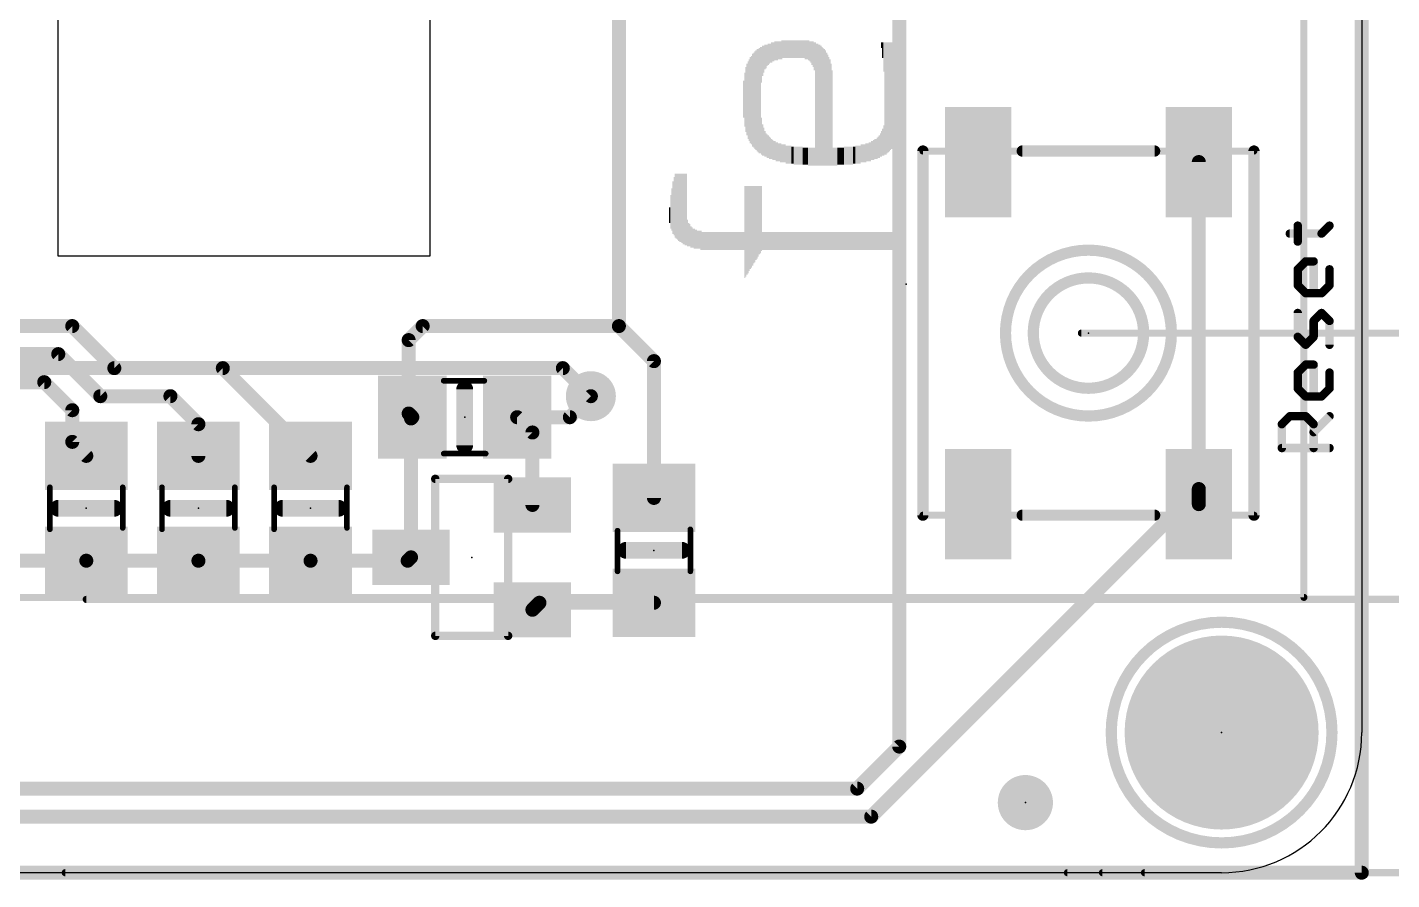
# Model space of a CAD drawing. Extents: x -7.8 to 82.2, y -8.5 to 61.7.
# Drawn here: x 40.59 to 65.31, y -0.13 to 15.32 of the extents above; entities that cross this region are included whole.
import ezdxf

# ---------------------------------------------------------------- set-up
doc = ezdxf.new("R2010")
doc.units = 0
for name, color, linetype in [('1', 12, 'CONTINUOUS'), ('16', 132, 'CONTINUOUS'), ('17', 110, 'CONTINUOUS'), ('18', 110, 'CONTINUOUS'), ('20', 53, 'CONTINUOUS'), ('21', 40, 'CONTINUOUS'), ('22', 6, 'CONTINUOUS'), ('23', 40, 'CONTINUOUS'), ('47', 253, 'CONTINUOUS'), ('51', 253, 'CONTINUOUS')]:
    doc.layers.add(name, color=color, linetype=linetype)

# ---------------------------------------------------------------- blocks, each defined once
blk = doc.blocks.new('RECT')
blk.add_solid([(-0.5, -0.5), (0.5, -0.5), (-0.5, 0.5), (0.5, 0.5)])
blk = doc.blocks.new('PIE')
at = {"const_width": 0.5}
blk.add_lwpolyline([(0, -0.25, 1), (0, 0.25, 1), (0, -0.25)], format="xyb", dxfattribs=at)
blk = doc.blocks.new('ROUNDP')
at = {"const_width": 0.5}
blk.add_lwpolyline([(0, -0.25, 1), (0, 0.25, 1), (0, -0.25)], format="xyb", dxfattribs=at)
blk = doc.blocks.new('ROUNDV')
at = {"const_width": 0.5}
blk.add_lwpolyline([(0, -0.25, 1), (0, 0.25, 1), (0, -0.25)], format="xyb", dxfattribs=at)

msp = doc.modelspace()

# ---------------------------------------------------------------- linework, layer by layer
at = {"layer": '1', "const_width": 0.254}
for points in [[(64.77, 0), (64.77, 52.578)], [(51.308, 23.368), (51.308, 9.906)], [(61.817, 6.679), (61.817, 12.879)], [(39.624, 9.906), (41.402, 9.906)], [(41.402, 9.906), (42.164, 9.144)], [(47.752, 9.906), (47.498, 9.652)], [(51.308, 9.906), (47.752, 9.906)], [(51.943, 9.271), (51.308, 9.906)], [(47.498, 9.652), (47.498, 8.321)], [(39.37, 9.398), (41.148, 9.398)], [(41.148, 9.398), (41.91, 8.636)], [(51.943, 6.792), (51.943, 9.271)], [(42.164, 9.144), (44.13, 9.144)], [(44.13, 9.144), (45.72, 7.554)], [(39.116, 8.89), (40.894, 8.89)], [(40.894, 8.89), (41.402, 8.382)], [(41.91, 8.636), (43.18, 8.636)], [(43.18, 8.636), (43.688, 8.128)], [(50.8, 8.636), (50.419, 8.255)], [(41.402, 8.382), (41.402, 7.808)], [(47.498, 8.321), (47.564, 8.255)], [(43.688, 8.128), (43.688, 7.554)], [(47.541, 8.232), (47.564, 8.255)], [(47.541, 5.715), (47.541, 8.232)], [(49.741, 7.978), (49.464, 8.255)], [(50.419, 8.255), (49.464, 8.255)], [(41.402, 7.808), (41.656, 7.554)], [(49.741, 6.665), (49.741, 7.978)], [(55.88, 1.016), (61.817, 6.953)], [(61.817, 6.953), (61.817, 6.679)], [(39.624, 5.654), (41.656, 5.654)], [(41.656, 5.654), (43.688, 5.654)], [(43.688, 5.654), (45.72, 5.654)], [(45.72, 5.654), (47.48, 5.654)], [(47.48, 5.654), (47.541, 5.715)], [(49.868, 4.892), (49.741, 4.765)], [(51.943, 4.892), (49.868, 4.892)], [(30.48, 1.016), (55.88, 1.016)], [(0, 0), (64.77, 0)]]:
    msp.add_lwpolyline(points, dxfattribs=at)
at = {"layer": '1', "const_width": 0.127}
for points in [[(61.8805, 12.879, 1), (61.7535, 12.879)], [(41.4469, 9.9509, 1), (41.3571, 9.8611)], [(41.402, 9.8425, 1), (41.402, 9.9695)], [(47.752, 9.9695, 1), (47.752, 9.8425)], [(47.7969, 9.8611, 1), (47.7071, 9.9509)], [(51.3529, 9.9509, 1), (51.2631, 9.8611)], [(51.2445, 9.906, 1), (51.3715, 9.906)], [(51.308, 9.8425, 1), (51.308, 9.9695)], [(47.5615, 9.652, 1), (47.4345, 9.652)], [(47.4531, 9.6969, 1), (47.5429, 9.6071)], [(41.1929, 9.4429, 1), (41.1031, 9.3531)], [(41.148, 9.3345, 1), (41.148, 9.4615)], [(52.0065, 9.271, 1), (51.8795, 9.271)], [(42.164, 9.2075, 1), (42.164, 9.0805)], [(42.1191, 9.0991, 1), (42.2089, 9.1889)], [(44.1749, 9.1889, 1), (44.0851, 9.0991)], [(44.13, 9.0805, 1), (44.13, 9.2075)], [(51.8981, 9.2261, 1), (51.9879, 9.3159)], [(40.9389, 8.9349, 1), (40.8491, 8.8451)], [(40.894, 8.8265, 1), (40.894, 8.9535)], [(41.91, 8.6995, 1), (41.91, 8.5725)], [(41.8651, 8.5911, 1), (41.9549, 8.6809)], [(43.2249, 8.6809, 1), (43.1351, 8.5911)], [(43.18, 8.5725, 1), (43.18, 8.6995)], [(50.8449, 8.5911, 1), (50.7551, 8.6809)], [(41.4655, 8.382, 1), (41.3385, 8.382)], [(41.3571, 8.3371, 1), (41.4469, 8.4269)], [(47.5429, 8.3659, 1), (47.4531, 8.2761)], [(43.7515, 8.128, 1), (43.6245, 8.128)], [(43.6431, 8.0831, 1), (43.7329, 8.1729)], [(47.4345, 8.321, 1), (47.5615, 8.321)], [(47.6045, 8.232, 1), (47.4775, 8.232)], [(47.4961, 8.2769, 1), (47.5859, 8.1871)], [(47.6089, 8.2101, 1), (47.5191, 8.2999)], [(47.5191, 8.2101, 1), (47.6089, 8.2999)], [(49.5089, 8.2999, 1), (49.4191, 8.2101)], [(49.464, 8.3185, 1), (49.464, 8.1915)], [(50.3741, 8.2999, 1), (50.4639, 8.2101)], [(50.419, 8.1915, 1), (50.419, 8.3185)], [(41.4469, 7.8529, 1), (41.3571, 7.7631)], [(49.8045, 7.978, 1), (49.6775, 7.978)], [(49.6961, 7.9331, 1), (49.7859, 8.0229)], [(41.3385, 7.808, 1), (41.4655, 7.808)], [(41.6111, 7.5091, 1), (41.7009, 7.5989)], [(43.6245, 7.554, 1), (43.7515, 7.554)], [(45.6751, 7.5091, 1), (45.7649, 7.5989)], [(61.8805, 6.953, 1), (61.7535, 6.953)], [(61.8619, 6.9081, 1), (61.7721, 6.9979)], [(49.6775, 6.665, 1), (49.8045, 6.665)], [(51.8795, 6.792, 1), (52.0065, 6.792)], [(61.7535, 6.679, 1), (61.8805, 6.679)], [(61.7535, 6.679, 1), (61.8805, 6.679)], [(41.656, 5.7175, 1), (41.656, 5.5905)], [(41.656, 5.5905, 1), (41.656, 5.7175)], [(43.688, 5.7175, 1), (43.688, 5.5905)], [(43.688, 5.5905, 1), (43.688, 5.7175)], [(45.72, 5.7175, 1), (45.72, 5.5905)], [(45.72, 5.5905, 1), (45.72, 5.7175)], [(47.4351, 5.6989, 1), (47.5249, 5.6091)], [(47.4775, 5.715, 1), (47.6045, 5.715)], [(47.48, 5.5905, 1), (47.48, 5.7175)], [(47.5859, 5.6701, 1), (47.4961, 5.7599)], [(49.868, 4.9555, 1), (49.868, 4.8285)], [(49.9129, 4.8471, 1), (49.8231, 4.9369)], [(51.943, 4.8285, 1), (51.943, 4.9555)], [(49.6961, 4.8099, 1), (49.7859, 4.7201)], [(55.8351, 1.0609, 1), (55.9249, 0.9711)], [(55.88, 0.9525, 1), (55.88, 1.0795)], [(64.7065, 0, 1), (64.8335, 0)], [(64.77, -0.0635, 1), (64.77, 0.0635)]]:
    msp.add_lwpolyline(points, format="xyb", dxfattribs=at)
at = {"layer": '16', "const_width": 0.254}
for points in [[(64.77, 0), (64.77, 52.578)], [(56.388, 2.286), (56.388, 21.463)], [(40.132, 9.144), (50.292, 9.144)], [(50.292, 9.144), (50.8, 8.636)], [(55.626, 1.524), (56.388, 2.286)], [(24.765, 1.524), (55.626, 1.524)], [(0, 0), (64.77, 0)]]:
    msp.add_lwpolyline(points, dxfattribs=at)
at = {"layer": '16', "const_width": 0.127}
for points in [[(50.3369, 9.1889, 1), (50.2471, 9.0991)], [(50.292, 9.0805, 1), (50.292, 9.2075)], [(50.7551, 8.5911, 1), (50.8449, 8.6809)], [(56.3245, 2.286, 1), (56.4515, 2.286)], [(56.4329, 2.2411, 1), (56.3431, 2.3309)], [(55.5811, 1.5689, 1), (55.6709, 1.4791)], [(55.626, 1.4605, 1), (55.626, 1.5875)], [(64.7065, 0, 1), (64.8335, 0)], [(64.77, -0.0635, 1), (64.77, 0.0635)]]:
    msp.add_lwpolyline(points, format="xyb", dxfattribs=at)
at = {"layer": '20'}
for p, q in [((64.77, 50.038), (64.77, 2.54)), ((41.148, 11.176), (41.148, 41.402)), ((47.879, 41.402), (47.879, 11.176)), ((47.879, 11.176), (41.148, 11.176)), ((62.23, 0), (2.54, 0))]:
    msp.add_line(p, q, dxfattribs=at)
msp.add_arc((62.23, 2.54), 2.54, 270, 0, dxfattribs=at)
at = {"layer": '21'}
for points, const_width in [([(56.817, 6.479), (56.817, 13.079)], 0.2032), ([(58.617, 13.079), (61.017, 13.079)], 0.2032), ([(62.817, 13.079), (62.817, 6.479)], 0.2032), ([(63.4655, 11.5823), (64.0417, 11.5823)], 0.1524), ([(63.6096, 11.4383), (63.6096, 11.7264)], 0.1524), ([(64.0417, 11.5823), (64.1858, 11.7264)], 0.1524), ([(63.6096, 10.9349), (63.7536, 11.079)], 0.1524), ([(63.7536, 11.079), (63.8977, 11.079)], 0.1524), ([(63.8977, 11.079), (63.8977, 10.5028)], 0.1524), ([(63.6096, 10.6468), (63.6096, 10.9349)], 0.1524), ([(64.1858, 10.9349), (64.1858, 10.6468)], 0.1524), ([(63.7536, 10.5028), (63.6096, 10.6468)], 0.1524), ([(64.1858, 10.6468), (64.0417, 10.5028)], 0.1524), ([(64.0417, 10.5028), (63.7536, 10.5028)], 0.1524), ([(63.6096, 9.7113), (63.6096, 10.1435)], 0.1524), ([(64.0417, 10.1435), (63.8977, 9.9994)], 0.1524), ([(64.1858, 9.9994), (64.0417, 10.1435)], 0.1524), ([(63.8977, 9.9994), (63.8977, 9.7113)], 0.1524), ([(64.1858, 9.5672), (64.1858, 9.9994)], 0.1524), ([(63.7536, 9.5672), (63.6096, 9.7113)], 0.1524), ([(63.8977, 9.7113), (63.7536, 9.5672)], 0.1524), ([(63.6096, 9.0639), (63.7536, 9.2079)], 0.1524), ([(63.7536, 9.2079), (63.8977, 9.2079)], 0.1524), ([(63.8977, 9.2079), (63.8977, 8.6317)], 0.1524), ([(48.514, 7.747), (48.514, 8.763)], 0.3048), ([(63.6096, 8.7758), (63.6096, 9.0639)], 0.1524), ([(64.1858, 9.0639), (64.1858, 8.7758)], 0.1524), ([(63.7536, 8.6317), (63.6096, 8.7758)], 0.1524), ([(64.0417, 8.6317), (63.7536, 8.6317)], 0.1524), ([(64.1858, 8.7758), (64.0417, 8.6317)], 0.1524), ([(63.3215, 8.1284), (63.4655, 8.2724)], 0.1524), ([(63.3215, 7.6962), (63.3215, 8.1284)], 0.1524), ([(63.4655, 8.2724), (63.7536, 8.2724)], 0.1524), ([(63.7536, 8.2724), (63.8977, 8.1284)], 0.1524), ([(63.8977, 7.9843), (64.1858, 8.2724)], 0.1524), ([(63.8977, 8.1284), (63.8977, 7.6962)], 0.1524), ([(64.1858, 7.6962), (63.3215, 7.6962)], 0.1524), ([(41.148, 6.604), (42.164, 6.604)], 0.3048), ([(43.18, 6.604), (44.196, 6.604)], 0.3048), ([(45.212, 6.604), (46.228, 6.604)], 0.3048), ([(61.017, 6.479), (58.617, 6.479)], 0.2032), ([(52.451, 5.842), (51.435, 5.842)], 0.3048)]:
    msp.add_lwpolyline(points, dxfattribs=dict(at, const_width=const_width))
for points, const_width in [([(56.8678, 13.079, 1), (56.7662, 13.079)], 0.1016), ([(58.617, 13.1298, 1), (58.617, 13.0282)], 0.1016), ([(61.017, 13.0282, 1), (61.017, 13.1298)], 0.1016), ([(62.8678, 13.079, 1), (62.7662, 13.079)], 0.1016), ([(63.4655, 11.6204, 1), (63.4655, 11.5442)], 0.0762), ([(63.6477, 11.7264, 1), (63.5715, 11.7264)], 0.0762), ([(64.0148, 11.6093, 1), (64.0687, 11.5554)], 0.0762), ([(64.0417, 11.5442, 1), (64.0417, 11.6204)], 0.0762), ([(64.2127, 11.6994, 1), (64.1589, 11.7533)], 0.0762), ([(59.817, 8.2757, 1), (59.817, 11.2823, 1), (59.817, 8.2757)], 0.2032), ([(63.5715, 11.4383, 1), (63.6477, 11.4383)], 0.0762), ([(63.7536, 11.1171, 1), (63.7536, 11.0409)], 0.0762), ([(63.7806, 11.052, 1), (63.7267, 11.1059)], 0.0762), ([(63.9358, 11.079, 1), (63.8596, 11.079)], 0.0762), ([(63.8977, 11.0409, 1), (63.8977, 11.1171)], 0.0762), ([(59.817, 8.779, 1), (59.817, 10.779, 1), (59.817, 8.779)], 0.2032), ([(63.5826, 10.9619, 1), (63.6365, 10.908)], 0.0762), ([(63.6477, 10.9349, 1), (63.5715, 10.9349)], 0.0762), ([(64.2239, 10.9349, 1), (64.1477, 10.9349)], 0.0762), ([(63.6365, 10.6738, 1), (63.5826, 10.6199)], 0.0762), ([(63.5715, 10.6468, 1), (63.6477, 10.6468)], 0.0762), ([(64.1477, 10.6468, 1), (64.2239, 10.6468)], 0.0762), ([(64.2127, 10.6199, 1), (64.1589, 10.6738)], 0.0762), ([(63.7536, 10.5409, 1), (63.7536, 10.4647)], 0.0762), ([(63.7267, 10.4758, 1), (63.7806, 10.5297)], 0.0762), ([(63.8596, 10.5028, 1), (63.9358, 10.5028)], 0.0762), ([(64.0148, 10.5297, 1), (64.0687, 10.4758)], 0.0762), ([(64.0417, 10.4647, 1), (64.0417, 10.5409)], 0.0762), ([(63.6477, 10.1435, 1), (63.5715, 10.1435)], 0.0762), ([(64.0687, 10.1704, 1), (64.0148, 10.1165)], 0.0762), ([(64.0687, 10.1165, 1), (64.0148, 10.1704)], 0.0762), ([(63.9358, 9.9994, 1), (63.8596, 9.9994)], 0.0762), ([(63.8707, 10.0263, 1), (63.9246, 9.9725)], 0.0762), ([(64.2239, 9.9994, 1), (64.1477, 9.9994)], 0.0762), ([(64.1589, 9.9725, 1), (64.2127, 10.0263)], 0.0762), ([(63.6365, 9.7382, 1), (63.5826, 9.6844)], 0.0762), ([(63.5715, 9.7113, 1), (63.6477, 9.7113)], 0.0762), ([(63.8596, 9.7113, 1), (63.9358, 9.7113)], 0.0762), ([(63.9246, 9.6844, 1), (63.8707, 9.7382)], 0.0762), ([(63.7267, 9.5942, 1), (63.7806, 9.5403)], 0.0762), ([(63.7267, 9.5403, 1), (63.7806, 9.5942)], 0.0762), ([(64.1477, 9.5672, 1), (64.2239, 9.5672)], 0.0762), ([(63.7536, 9.246, 1), (63.7536, 9.1698)], 0.0762), ([(63.7806, 9.181, 1), (63.7267, 9.2349)], 0.0762), ([(63.9358, 9.2079, 1), (63.8596, 9.2079)], 0.0762), ([(63.8977, 9.1698, 1), (63.8977, 9.246)], 0.0762), ([(48.5902, 8.763, 1), (48.4378, 8.763)], 0.1524), ([(63.5826, 9.0908, 1), (63.6365, 9.0369)], 0.0762), ([(63.6477, 9.0639, 1), (63.5715, 9.0639)], 0.0762), ([(64.2239, 9.0639, 1), (64.1477, 9.0639)], 0.0762), ([(63.6365, 8.8027, 1), (63.5826, 8.7488)], 0.0762), ([(63.5715, 8.7758, 1), (63.6477, 8.7758)], 0.0762), ([(63.7536, 8.6698, 1), (63.7536, 8.5936)], 0.0762), ([(63.7267, 8.6048, 1), (63.7806, 8.6587)], 0.0762), ([(63.8596, 8.6317, 1), (63.9358, 8.6317)], 0.0762), ([(64.0148, 8.6587, 1), (64.0687, 8.6048)], 0.0762), ([(64.0417, 8.5936, 1), (64.0417, 8.6698)], 0.0762), ([(64.1477, 8.7758, 1), (64.2239, 8.7758)], 0.0762), ([(64.2127, 8.7488, 1), (64.1589, 8.8027)], 0.0762), ([(63.2945, 8.1553, 1), (63.3484, 8.1014)], 0.0762), ([(63.3596, 8.1284, 1), (63.2834, 8.1284)], 0.0762), ([(63.4655, 8.3105, 1), (63.4655, 8.2343)], 0.0762), ([(63.4925, 8.2455, 1), (63.4386, 8.2994)], 0.0762), ([(63.7806, 8.2994, 1), (63.7267, 8.2455)], 0.0762), ([(63.7536, 8.2343, 1), (63.7536, 8.3105)], 0.0762), ([(63.9358, 8.1284, 1), (63.8596, 8.1284)], 0.0762), ([(63.8707, 8.1014, 1), (63.9246, 8.1553)], 0.0762), ([(64.2127, 8.2455, 1), (64.1589, 8.2994)], 0.0762), ([(63.8707, 8.0113, 1), (63.9246, 7.9574)], 0.0762), ([(48.4378, 7.747, 1), (48.5902, 7.747)], 0.1524), ([(63.3215, 7.7343, 1), (63.3215, 7.6581)], 0.0762), ([(63.2834, 7.6962, 1), (63.3596, 7.6962)], 0.0762), ([(63.8596, 7.6962, 1), (63.9358, 7.6962)], 0.0762), ([(64.1858, 7.6581, 1), (64.1858, 7.7343)], 0.0762), ([(41.148, 6.6802, 1), (41.148, 6.5278)], 0.1524), ([(42.164, 6.5278, 1), (42.164, 6.6802)], 0.1524), ([(43.18, 6.6802, 1), (43.18, 6.5278)], 0.1524), ([(44.196, 6.5278, 1), (44.196, 6.6802)], 0.1524), ([(45.212, 6.6802, 1), (45.212, 6.5278)], 0.1524), ([(46.228, 6.5278, 1), (46.228, 6.6802)], 0.1524), ([(56.7662, 6.479, 1), (56.8678, 6.479)], 0.1016), ([(58.617, 6.5298, 1), (58.617, 6.4282)], 0.1016), ([(61.017, 6.4282, 1), (61.017, 6.5298)], 0.1016), ([(62.7662, 6.479, 1), (62.8678, 6.479)], 0.1016), ([(51.435, 5.9182, 1), (51.435, 5.7658)], 0.1524), ([(52.451, 5.7658, 1), (52.451, 5.9182)], 0.1524), ([(62.23, 0.54, 1), (62.23, 4.54, 1), (62.23, 0.54)], 0.2032)]:
    msp.add_lwpolyline(points, format="xyb", dxfattribs=dict(at, const_width=const_width))
at = {"layer": '22', "const_width": 0.127}
for points in [[(63.722, 4.989), (63.722, 47.589)], [(3.722, 4.989), (63.722, 4.989)]]:
    msp.add_lwpolyline(points, dxfattribs=at)
at = {"layer": '22', "const_width": 0.0635}
for points in [[(63.6902, 4.989, 1), (63.7538, 4.989)], [(63.722, 4.9573, 1), (63.722, 5.0207)]]:
    msp.add_lwpolyline(points, format="xyb", dxfattribs=at)
at = {"layer": '23'}
for p in [(56.515, 10.668), (59.817, 9.779), (48.514, 8.255), (41.656, 6.604), (43.688, 6.604), (45.72, 6.604), (48.641, 5.715), (51.943, 5.842), (62.23, 2.54), (58.674, 1.27)]:
    msp.add_point(p, dxfattribs=at)
at = {"layer": '47', "const_width": 0.13}
for points in [[(59.69, 9.779), (74.34, 9.779)], [(41.656, 4.953), (70.276, 4.953)], [(41.275, 0), (70.276, 0)], [(59.436, 0), (74.34, 0)], [(60.071, 0), (78.277, 0)], [(60.833, 0), (82.087, 0)]]:
    msp.add_lwpolyline(points, dxfattribs=at)
at = {"layer": '47', "const_width": 0.065}
for points in [[(59.69, 9.8115, 1), (59.69, 9.7465)], [(41.656, 4.9855, 1), (41.656, 4.9205)], [(41.275, 0.0325, 1), (41.275, -0.0325)], [(59.436, 0.0325, 1), (59.436, -0.0325)], [(60.071, 0.0325, 1), (60.071, -0.0325)], [(60.833, 0.0325, 1), (60.833, -0.0325)]]:
    msp.add_lwpolyline(points, format="xyb", dxfattribs=at)
at = {"layer": '51'}
for points, const_width in [([(56.817, 13.079), (62.817, 13.079)], 0.127), ([(48.87, 8.915), (48.133, 8.915)], 0.1016), ([(48.895, 7.595), (48.133, 7.595)], 0.1016), ([(47.9806, 7.1374), (49.3014, 7.1374)], 0.1524), ([(47.9806, 4.2926), (47.9806, 7.1374)], 0.1524), ([(49.3014, 7.1374), (49.3014, 4.2926)], 0.1524), ([(40.996, 6.223), (40.996, 6.985)], 0.1016), ([(42.316, 6.248), (42.316, 6.985)], 0.1016), ([(43.028, 6.223), (43.028, 6.985)], 0.1016), ([(44.348, 6.248), (44.348, 6.985)], 0.1016), ([(45.06, 6.223), (45.06, 6.985)], 0.1016), ([(46.38, 6.248), (46.38, 6.985)], 0.1016), ([(62.817, 6.479), (56.817, 6.479)], 0.127), ([(51.283, 6.198), (51.283, 5.461)], 0.1016), ([(52.603, 6.223), (52.603, 5.461)], 0.1016), ([(49.3014, 4.2926), (47.9806, 4.2926)], 0.1524)]:
    msp.add_lwpolyline(points, dxfattribs=dict(at, const_width=const_width))
for points, const_width in [([(56.817, 13.1108, 1), (56.817, 13.0473)], 0.0635), ([(62.817, 13.0473, 1), (62.817, 13.1108)], 0.0635), ([(48.133, 8.9404, 1), (48.133, 8.8896)], 0.0508), ([(48.87, 8.8896, 1), (48.87, 8.9404)], 0.0508), ([(48.133, 7.6204, 1), (48.133, 7.5696)], 0.0508), ([(48.895, 7.5696, 1), (48.895, 7.6204)], 0.0508), ([(47.9806, 7.1755, 1), (47.9806, 7.0993)], 0.0762), ([(48.0187, 7.1374, 1), (47.9425, 7.1374)], 0.0762), ([(49.3395, 7.1374, 1), (49.2633, 7.1374)], 0.0762), ([(49.3014, 7.0993, 1), (49.3014, 7.1755)], 0.0762), ([(41.0214, 6.985, 1), (40.9706, 6.985)], 0.0508), ([(42.3414, 6.985, 1), (42.2906, 6.985)], 0.0508), ([(43.0534, 6.985, 1), (43.0026, 6.985)], 0.0508), ([(44.3734, 6.985, 1), (44.3226, 6.985)], 0.0508), ([(45.0854, 6.985, 1), (45.0346, 6.985)], 0.0508), ([(46.4054, 6.985, 1), (46.3546, 6.985)], 0.0508), ([(56.817, 6.5107, 1), (56.817, 6.4473)], 0.0635), ([(62.817, 6.4473, 1), (62.817, 6.5107)], 0.0635), ([(40.9706, 6.223, 1), (41.0214, 6.223)], 0.0508), ([(42.2906, 6.248, 1), (42.3414, 6.248)], 0.0508), ([(43.0026, 6.223, 1), (43.0534, 6.223)], 0.0508), ([(44.3226, 6.248, 1), (44.3734, 6.248)], 0.0508), ([(45.0346, 6.223, 1), (45.0854, 6.223)], 0.0508), ([(46.3546, 6.248, 1), (46.4054, 6.248)], 0.0508), ([(51.3084, 6.198, 1), (51.2576, 6.198)], 0.0508), ([(52.6284, 6.223, 1), (52.5776, 6.223)], 0.0508), ([(51.2576, 5.461, 1), (51.3084, 5.461)], 0.0508), ([(52.5776, 5.461, 1), (52.6284, 5.461)], 0.0508), ([(47.9806, 4.3307, 1), (47.9806, 4.2545)], 0.0762), ([(47.9425, 4.2926, 1), (48.0187, 4.2926)], 0.0762), ([(49.2633, 4.2926, 1), (49.3395, 4.2926)], 0.0762), ([(49.3014, 4.2545, 1), (49.3014, 4.3307)], 0.0762)]:
    msp.add_lwpolyline(points, format="xyb", dxfattribs=dict(at, const_width=const_width))

# ---------------------------------------------------------------- block references
at = {"layer": '1'}
for p, xscale, yscale, rotation in [((57.817, 12.879), 2, 1.2, 270), ((61.817, 12.879), 2, 1.2, 270), ((47.564, 8.255), 1.24, 1.5, 180), ((49.464, 8.255), 1.24, 1.5, 180), ((41.656, 7.554), 1.24, 1.5, 90), ((43.688, 7.554), 1.24, 1.5, 90), ((45.72, 7.554), 1.24, 1.5, 90), ((57.817, 6.679), 2, 1.2, 270), ((61.817, 6.679), 2, 1.2, 270), ((51.943, 6.792), 1.24, 1.5, 270), ((41.656, 5.654), 1.24, 1.5, 90), ((43.688, 5.654), 1.24, 1.5, 90), ((45.72, 5.654), 1.24, 1.5, 90), ((51.943, 4.892), 1.24, 1.5, 270)]:
    msp.add_blockref('RECT', p, dxfattribs=dict(at, xscale=xscale, yscale=yscale, rotation=rotation))
at = {"layer": '1', "yscale": 1.4, "rotation": 90}
for p in [(49.741, 6.665), (47.541, 5.715), (49.741, 4.765)]:
    msp.add_blockref('RECT', p, dxfattribs=at)
at = {"layer": '1'}
msp.add_blockref('PIE', (58.674, 1.27), dxfattribs=at)
at = {"layer": '17', "xscale": 3.516, "yscale": 3.516}
msp.add_blockref('ROUNDP', (62.23, 2.54), dxfattribs=at)
msp.add_blockref('ROUNDP', (62.23, 2.54), dxfattribs=at)
at = {"layer": '18', "xscale": 0.9064, "yscale": 0.9064}
msp.add_blockref('ROUNDV', (50.8, 8.636), dxfattribs=at)
msp.add_blockref('ROUNDV', (50.8, 8.636), dxfattribs=at)
at = {"layer": '21', "yscale": 0.0203, "rotation": 90}
for p, xscale in [((54.2595, 14.9149), 0.3454), ((54.2798, 14.925), 0.3251), ((54.3001, 14.925), 0.3251), ((54.3204, 14.925), 0.3251), ((54.3408, 14.925), 0.3251), ((54.3611, 14.925), 0.3251), ((54.3814, 14.925), 0.3251), ((54.4017, 14.925), 0.3251), ((54.422, 14.925), 0.3251), ((54.4424, 14.925), 0.3251), ((54.4627, 14.925), 0.3251), ((54.483, 14.925), 0.3251), ((54.5033, 14.925), 0.3251), ((54.5236, 14.925), 0.3251), ((54.544, 14.925), 0.3251), ((54.5643, 14.925), 0.3251), ((54.5846, 14.925), 0.3251), ((54.6049, 14.925), 0.3251), ((54.6252, 14.925), 0.3251), ((54.6456, 14.925), 0.3251), ((54.6659, 14.925), 0.3251), ((54.6862, 14.9149), 0.3454), ((54.7065, 14.9149), 0.3454), ((54.7268, 14.9149), 0.3454), ((54.7472, 14.9047), 0.3658), ((53.7312, 14.0005), 1.6866), ((53.7515, 14.0005), 1.7272), ((53.7718, 14.0005), 1.7678), ((53.7921, 14.0005), 1.8085), ((53.8124, 14.0005), 1.8491), ((53.8328, 13.9903), 1.8694), ((53.8531, 13.9903), 1.9101), ((53.8734, 14.0005), 1.9304), ((53.8937, 14.6406), 0.6502), ((53.914, 14.7117), 0.5486), ((53.9344, 14.7422), 0.4877), ((53.9547, 14.7828), 0.447), ((53.975, 14.793), 0.4267), ((53.9953, 14.8133), 0.3861), ((54.0156, 14.8336), 0.3861), ((54.036, 14.8438), 0.3658), ((54.0563, 14.8539), 0.3454), ((54.0766, 14.8641), 0.3658), ((54.0969, 14.8742), 0.3454), ((54.1172, 14.8742), 0.3454), ((54.1376, 14.8946), 0.3454), ((54.1579, 14.8946), 0.3454), ((54.1782, 14.8946), 0.3454), ((54.1985, 14.9047), 0.3251), ((54.2188, 14.9047), 0.3251), ((54.2392, 14.9047), 0.3251), ((54.7675, 14.8844), 0.3658), ((54.7878, 14.8742), 0.3861), ((54.8081, 14.8539), 0.4267), ((54.8284, 14.8336), 0.4674), ((54.8488, 14.793), 0.508), ((54.8691, 13.9294), 2.2352), ((54.8894, 13.9192), 2.2149), ((54.9097, 13.9192), 2.2149), ((54.93, 13.909), 2.1946), ((54.9504, 13.909), 2.1946), ((54.9707, 13.8989), 2.1742), ((54.991, 13.8887), 2.1539), ((55.0113, 13.8786), 2.1336), ((55.0316, 13.8684), 2.1133), ((55.052, 13.8582), 2.093), ((55.0723, 13.8379), 2.0523), ((56.068, 14.9962), 0.1016), ((56.0883, 14.9047), 0.2845), ((56.1086, 14.7828), 0.5283), ((56.1289, 14.031), 2.032), ((56.1492, 14.031), 2.032), ((56.1696, 14.0411), 2.0117), ((56.1899, 14.0513), 1.9914), ((56.2102, 14.0614), 1.971), ((56.2305, 14.0716), 1.9507), ((56.2508, 14.0818), 1.9304), ((56.2712, 14.0919), 1.9101), ((56.2915, 14.1021), 1.8898), ((56.3118, 14.0919), 1.8288), ((56.3321, 14.0716), 1.7069), ((56.3524, 14.0411), 1.6053), ((53.6092, 14.0106), 1.1786), ((53.6296, 14.0106), 1.3005), ((53.6499, 14.0005), 1.4021), ((53.6702, 14.0005), 1.4834), ((53.6905, 14.0005), 1.5646), ((53.7108, 14.0005), 1.6053), ((55.0926, 13.8176), 2.0117), ((55.1129, 13.7973), 1.971), ((55.1332, 13.777), 1.9304), ((55.1536, 13.7363), 1.8491), ((56.3728, 14.0208), 1.4427), ((56.3931, 13.9903), 1.3005), ((53.5686, 14.0208), 0.6706), ((53.5889, 14.0106), 0.9754), ((55.1739, 13.6754), 1.7272), ((56.4134, 13.9497), 1.0973), ((56.4337, 13.8989), 0.7925), ((53.8937, 13.3502), 0.6706), ((53.914, 13.2791), 0.569), ((53.9344, 13.2486), 0.508), ((53.9547, 13.208), 0.4674), ((53.975, 13.1877), 0.4267), ((53.9953, 13.1674), 0.4267), ((54.0156, 13.1572), 0.4064), ((56.0273, 13.1572), 0.4064), ((56.0476, 13.1877), 0.4267), ((56.068, 13.208), 0.4674), ((56.0883, 13.2385), 0.4877), ((56.1086, 13.269), 0.5486), ((54.036, 13.1369), 0.4064), ((54.0563, 13.1267), 0.3861), ((54.0766, 13.1166), 0.3658), ((54.0969, 13.0962), 0.3658), ((54.1172, 13.0861), 0.3454), ((54.1376, 13.0861), 0.3454), ((54.1579, 13.0658), 0.3454), ((54.1782, 13.0658), 0.3454), ((54.1985, 13.0556), 0.3251), ((54.2188, 13.0556), 0.3251), ((54.2392, 13.0454), 0.3454), ((54.2595, 13.0353), 0.3251), ((54.2798, 13.0353), 0.3251), ((54.3001, 13.0353), 0.3251), ((54.3204, 13.0353), 0.3251), ((54.3408, 13.015), 0.3251), ((54.3611, 13.015), 0.3251), ((54.3814, 13.015), 0.3251), ((54.4017, 13.015), 0.3251), ((54.422, 13.015), 0.3251), ((54.4424, 13.0048), 0.3048), ((54.4627, 13.0048), 0.3048), ((54.483, 12.9946), 0.3251), ((54.5033, 12.9946), 0.3251), ((54.5236, 12.9946), 0.3251), ((54.544, 12.9946), 0.3251), ((54.5643, 12.9946), 0.3251), ((54.5846, 12.9946), 0.3251), ((54.6049, 12.9946), 0.3251), ((54.6252, 12.9946), 0.3251), ((54.6456, 12.9845), 0.3048), ((54.6659, 12.9845), 0.3048), ((54.6862, 12.9845), 0.3048), ((54.7065, 12.9845), 0.3048), ((54.7268, 12.9845), 0.3048), ((54.7472, 12.9743), 0.3251), ((54.7675, 12.9743), 0.3251), ((54.7878, 12.9743), 0.3251), ((54.8081, 12.9743), 0.3251), ((54.8284, 12.9743), 0.3251), ((54.8488, 12.9743), 0.3251), ((55.1942, 12.9743), 0.3251), ((55.2145, 12.9743), 0.3251), ((55.2348, 12.9743), 0.3251), ((55.2552, 12.9743), 0.3251), ((55.2755, 12.9845), 0.3048), ((55.2958, 12.9845), 0.3048), ((55.3161, 12.9845), 0.3048), ((55.3364, 12.9845), 0.3048), ((55.3568, 12.9845), 0.3048), ((55.3771, 12.9845), 0.3048), ((55.3974, 12.9946), 0.3251), ((55.4177, 12.9946), 0.3251), ((55.438, 12.9946), 0.3251), ((55.4584, 12.9946), 0.3251), ((55.4787, 12.9946), 0.3251), ((55.499, 12.9946), 0.3251), ((55.5193, 12.9946), 0.3251), ((55.5396, 12.9946), 0.3251), ((55.56, 13.0048), 0.3048), ((55.5803, 13.0048), 0.3048), ((55.6006, 13.015), 0.3251), ((55.6209, 13.015), 0.3251), ((55.6412, 13.015), 0.3251), ((55.6616, 13.015), 0.3251), ((55.6819, 13.015), 0.3251), ((55.7022, 13.0353), 0.3251), ((55.7225, 13.0353), 0.3251), ((55.7428, 13.0353), 0.3251), ((55.7632, 13.0353), 0.3251), ((55.7835, 13.0454), 0.3454), ((55.8038, 13.0556), 0.3251), ((55.8241, 13.0556), 0.3251), ((55.8444, 13.0658), 0.3454), ((55.8648, 13.0658), 0.3454), ((55.8851, 13.0861), 0.3454), ((55.9054, 13.0861), 0.3454), ((55.9257, 13.0962), 0.3658), ((55.946, 13.1166), 0.3658), ((55.9664, 13.1166), 0.3658), ((55.9867, 13.1267), 0.3861), ((56.007, 13.147), 0.3861), ((52.3291, 12.0904), 1.1582), ((52.3494, 12.0802), 1.1786), ((52.3697, 12.0701), 1.1989), ((52.39, 12.0599), 1.2192), ((52.4104, 12.0498), 1.2395), ((52.4307, 12.0498), 1.2395), ((52.451, 12.0396), 1.2598), ((52.4713, 12.0294), 1.2802), ((52.4916, 12.0294), 1.2802), ((52.512, 12.0193), 1.3005), ((52.5323, 12.0193), 1.3005), ((52.2681, 12.0193), 0.7722), ((52.2884, 12.0498), 0.955), ((52.3088, 12.0802), 1.0566), ((53.5889, 11.6129), 1.6662), ((53.6092, 11.623), 1.6459), ((53.6296, 11.6434), 1.6053), ((53.6499, 11.6535), 1.585), ((53.6702, 11.6738), 1.5443), ((53.6905, 11.6942), 1.5037), ((53.7108, 11.7043), 1.4834), ((53.7312, 11.7246), 1.4427), ((53.7515, 11.745), 1.4021), ((53.7718, 11.7551), 1.3818), ((53.7921, 11.7754), 1.3411), ((53.8124, 11.7856), 1.3208), ((53.8328, 11.8059), 1.2802), ((53.8531, 11.8262), 1.2395), ((53.8734, 11.8364), 1.2192), ((53.8937, 11.8567), 1.1786), ((52.2478, 11.9786), 0.6096), ((52.2275, 11.9177), 0.2845), ((52.5526, 11.5926), 0.4877), ((52.5729, 11.5621), 0.4267), ((52.5932, 11.5519), 0.4064), ((52.6136, 11.5214), 0.3861), ((52.6339, 11.5113), 0.3658), ((52.6542, 11.5011), 0.3454), ((52.6745, 11.491), 0.3658), ((52.6948, 11.4808), 0.3454), ((52.7152, 11.4808), 0.3454), ((52.7355, 11.4706), 0.3251), ((52.7558, 11.4706), 0.3251), ((52.7761, 11.4706), 0.3251), ((52.7964, 11.4605), 0.3454), ((52.8168, 11.4503), 0.3251), ((52.8371, 11.4503), 0.3251), ((52.8574, 11.4503), 0.3251), ((52.8777, 11.4503), 0.3251), ((52.898, 11.4503), 0.3251), ((52.9184, 11.4503), 0.3251), ((52.9387, 11.4503), 0.3251), ((52.959, 11.4503), 0.3251), ((52.9793, 11.4503), 0.3251), ((52.9996, 11.4503), 0.3251), ((53.02, 11.4503), 0.3251), ((53.0403, 11.4503), 0.3251), ((53.0606, 11.4503), 0.3251), ((53.0809, 11.4503), 0.3251), ((53.1012, 11.4503), 0.3251), ((53.1216, 11.4503), 0.3251), ((53.1419, 11.4503), 0.3251), ((53.1622, 11.4503), 0.3251), ((53.1825, 11.4503), 0.3251), ((53.2028, 11.4503), 0.3251), ((53.2232, 11.4503), 0.3251), ((53.2435, 11.4503), 0.3251), ((53.2638, 11.4503), 0.3251), ((53.2841, 11.4503), 0.3251), ((53.3044, 11.4503), 0.3251), ((53.3248, 11.4503), 0.3251), ((53.3451, 11.4503), 0.3251), ((53.3654, 11.4503), 0.3251), ((53.3857, 11.4503), 0.3251), ((53.406, 11.4503), 0.3251), ((53.4264, 11.4503), 0.3251), ((53.4467, 11.4503), 0.3251), ((53.467, 11.4503), 0.3251), ((53.4873, 11.4503), 0.3251), ((53.5076, 11.4503), 0.3251), ((53.528, 11.4503), 0.3251), ((53.5483, 11.4503), 0.3251), ((53.5686, 11.4503), 0.3251), ((53.914, 11.4503), 0.3251), ((53.9344, 11.4503), 0.3251), ((53.9547, 11.4503), 0.3251), ((53.975, 11.4503), 0.3251), ((53.9953, 11.4503), 0.3251), ((54.0156, 11.4503), 0.3251), ((54.036, 11.4503), 0.3251), ((54.0563, 11.4503), 0.3251), ((54.0766, 11.4503), 0.3251), ((54.0969, 11.4503), 0.3251), ((54.1172, 11.4503), 0.3251), ((54.1376, 11.4503), 0.3251), ((54.1579, 11.4503), 0.3251), ((54.1782, 11.4503), 0.3251), ((54.1985, 11.4503), 0.3251), ((54.2188, 11.4503), 0.3251), ((54.2392, 11.4503), 0.3251), ((54.2595, 11.4503), 0.3251), ((54.2798, 11.4503), 0.3251), ((54.3001, 11.4503), 0.3251), ((54.3204, 11.4503), 0.3251), ((54.3408, 11.4503), 0.3251), ((54.3611, 11.4503), 0.3251), ((54.3814, 11.4503), 0.3251), ((54.4017, 11.4503), 0.3251), ((54.422, 11.4503), 0.3251), ((54.4424, 11.4503), 0.3251), ((54.4627, 11.4503), 0.3251), ((54.483, 11.4503), 0.3251), ((54.5033, 11.4503), 0.3251), ((54.5236, 11.4503), 0.3251), ((54.544, 11.4503), 0.3251), ((54.5643, 11.4503), 0.3251), ((54.5846, 11.4503), 0.3251), ((54.6049, 11.4503), 0.3251), ((54.6252, 11.4503), 0.3251), ((54.6456, 11.4503), 0.3251), ((54.6659, 11.4503), 0.3251), ((54.6862, 11.4503), 0.3251), ((54.7065, 11.4503), 0.3251), ((54.7268, 11.4503), 0.3251), ((54.7472, 11.4503), 0.3251), ((54.7675, 11.4503), 0.3251), ((54.7878, 11.4503), 0.3251), ((54.8081, 11.4503), 0.3251), ((54.8284, 11.4503), 0.3251), ((54.8488, 11.4503), 0.3251), ((54.8691, 11.4503), 0.3251), ((54.8894, 11.4503), 0.3251), ((54.9097, 11.4503), 0.3251), ((54.93, 11.4503), 0.3251), ((54.9504, 11.4503), 0.3251), ((54.9707, 11.4503), 0.3251), ((54.991, 11.4503), 0.3251), ((55.0113, 11.4503), 0.3251), ((55.0316, 11.4503), 0.3251), ((55.052, 11.4503), 0.3251), ((55.0723, 11.4503), 0.3251), ((55.0926, 11.4503), 0.3251), ((55.1129, 11.4503), 0.3251), ((55.1332, 11.4503), 0.3251), ((55.1536, 11.4503), 0.3251), ((55.1739, 11.4503), 0.3251), ((55.1942, 11.4503), 0.3251), ((55.2145, 11.4503), 0.3251), ((55.2348, 11.4503), 0.3251), ((55.2552, 11.4503), 0.3251), ((55.2755, 11.4503), 0.3251), ((55.2958, 11.4503), 0.3251), ((55.3161, 11.4503), 0.3251), ((55.3364, 11.4503), 0.3251), ((55.3568, 11.4503), 0.3251), ((55.3771, 11.4503), 0.3251), ((55.3974, 11.4503), 0.3251), ((55.4177, 11.4503), 0.3251), ((55.438, 11.4503), 0.3251), ((55.4584, 11.4503), 0.3251), ((55.4787, 11.4503), 0.3251), ((55.499, 11.4503), 0.3251), ((55.5193, 11.4503), 0.3251), ((55.5396, 11.4503), 0.3251), ((55.56, 11.4503), 0.3251), ((55.5803, 11.4503), 0.3251), ((55.6006, 11.4503), 0.3251), ((55.6209, 11.4503), 0.3251), ((55.6412, 11.4503), 0.3251), ((55.6616, 11.4503), 0.3251), ((55.6819, 11.4503), 0.3251), ((55.7022, 11.4503), 0.3251), ((55.7225, 11.4503), 0.3251), ((55.7428, 11.4503), 0.3251), ((55.7632, 11.4503), 0.3251), ((55.7835, 11.4503), 0.3251), ((55.8038, 11.4503), 0.3251), ((55.8241, 11.4503), 0.3251), ((55.8444, 11.4503), 0.3251), ((55.8648, 11.4503), 0.3251), ((55.8851, 11.4503), 0.3251), ((55.9054, 11.4503), 0.3251), ((55.9257, 11.4503), 0.3251), ((55.946, 11.4503), 0.3251), ((55.9664, 11.4503), 0.3251), ((55.9867, 11.4503), 0.3251), ((56.007, 11.4503), 0.3251), ((56.0273, 11.4503), 0.3251), ((56.0476, 11.4503), 0.3251), ((56.068, 11.4503), 0.3251), ((56.0883, 11.4503), 0.3251), ((56.1086, 11.4503), 0.3251), ((56.1289, 11.4503), 0.3251), ((56.1492, 11.4503), 0.3251), ((56.1696, 11.4503), 0.3251), ((56.1899, 11.4503), 0.3251), ((56.2102, 11.4503), 0.3251), ((56.2305, 11.4503), 0.3251), ((56.2508, 11.4503), 0.3251), ((56.2712, 11.4503), 0.3251), ((56.2915, 11.4503), 0.3251), ((56.3118, 11.4503), 0.3251), ((56.3321, 11.4503), 0.3251), ((56.3524, 11.4503), 0.3251), ((56.3728, 11.4503), 0.3251), ((56.3931, 11.4503), 0.3251), ((56.4134, 11.4503), 0.3251)]:
    msp.add_blockref('RECT', p, dxfattribs=dict(at, xscale=xscale))
at = {"layer": '51'}
for p, xscale, yscale, rotation in [((47.7834, 8.2538), 0.7501, 1.4501, 180), ((49.2311, 8.2538), 0.7501, 1.4501, 180), ((41.6549, 7.3347), 0.7501, 1.4501, 90), ((43.6868, 7.3347), 0.7501, 1.4501, 90), ((45.7189, 7.3347), 0.7501, 1.4501, 90), ((51.9442, 6.5592), 0.7501, 1.4501, 270), ((49.6443, 6.6548), 0.4572, 0.5842, 90), ((41.6549, 5.8868), 0.7501, 1.4501, 90), ((43.6868, 5.8868), 0.7501, 1.4501, 90), ((45.7189, 5.8868), 0.7501, 1.4501, 90), ((47.6377, 5.715), 0.4572, 0.5842, 90), ((51.9442, 5.1113), 0.7501, 1.4501, 270), ((49.6443, 4.7752), 0.4572, 0.5842, 90)]:
    msp.add_blockref('RECT', p, dxfattribs=dict(at, xscale=xscale, yscale=yscale, rotation=rotation))

doc.saveas('drawing.dxf')
